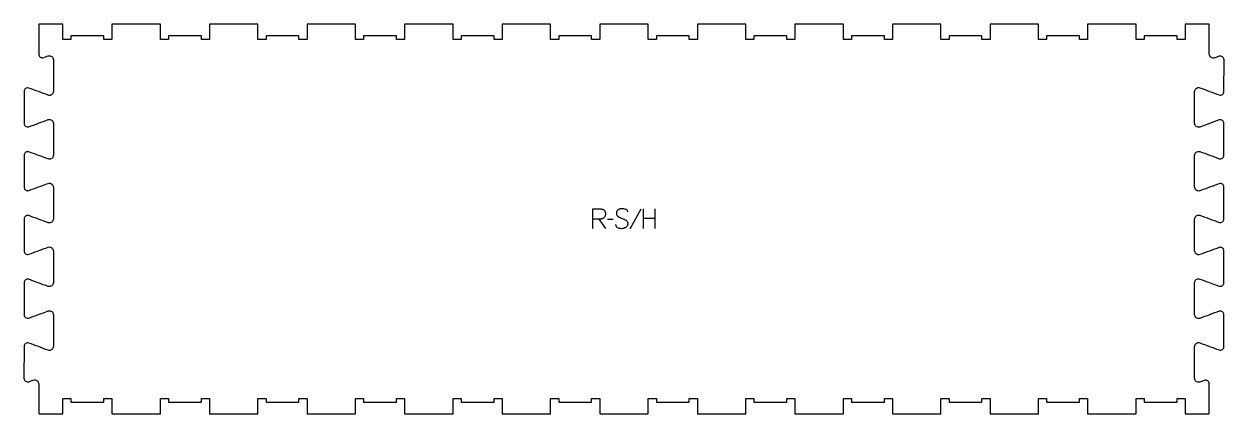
# Model space of a CAD drawing. Extents: x 0 to 1845, y 0 to 600.
import ezdxf

# ---------------------------------------------------------------- set-up
doc = ezdxf.new("R2010")
doc.units = 0
doc.layers.add('1_ANYTOOL_1MMDEEP_LABELS_S', color=2, linetype='CONTINUOUS')
doc.layers.add('4_ANYTOOL_CUTTHROUGH_OUTSI', color=5, linetype='CONTINUOUS')

msp = doc.modelspace()

# ---------------------------------------------------------------- linework, layer by layer
at = {"layer": '1_ANYTOOL_1MMDEEP_LABELS_S'}
for p, q in [((948.484516, 314.728571), (931.298802, 283.957143)), ((951.955944, 315.2), (951.955944, 285.2)), ((970.255944, 285.2), (970.255944, 315.2)), ((883.47023, 299.642857), (893.927373, 285.157143)), ((905.927373, 299.085714), (897.141659, 299)), ((970.255944, 300.5), (951.955944, 300.5))]:
    msp.add_line(p, q, dxfattribs=at)
for points in [[(874.47023, 285.2), (874.47023, 315.2), (885.827373, 315.2, -0.030274), (887.593186, 315.092984, -0.049), (889.314873, 314.709821, -0.050774), (890.647396, 314.117365, -0.06445), (891.805944, 313.239286, -0.0646), (892.695856, 312.103255, -0.052254), (893.300587, 310.788393, -0.050381), (893.689723, 309.095844, -0.031337), (893.798802, 307.357143, -0.040022), (893.688641, 305.983086, -0.042626), (893.354159, 304.646429, -0.04247), (892.785474, 303.356709, -0.036572), (892.02023, 302.171429, -0.051097), (891.078452, 301.157473, -0.061981), (889.936302, 300.382143, -0.061813), (888.627299, 299.905643, -0.049309), (887.241659, 299.728571, -0.003273), (886.374008, 299.69088, -0.003121), (885.505944, 299.664286, -0.003882), (884.488163, 299.647366, -0.002215), (883.47023, 299.642857), (874.513087, 299.642857)], [(928.17023, 310.614286, 0.071867), (927.977117, 311.950892, 0.100684), (927.350587, 313.132143, 0.047558), (926.876034, 313.608593, 0.038563), (926.326034, 313.997321, 0.037928), (925.628846, 314.34479, 0.026634), (924.891659, 314.6, 0.028461), (921.868325, 315.285983, 0.041577), (918.784516, 315.542857, 0.036938), (917.282156, 315.431718, 0.041531), (915.816659, 315.0875, 0.041583), (914.439282, 314.510292, 0.038125), (913.17023, 313.721429, 0.057611), (912.100078, 312.729524, 0.065808), (911.305944, 311.508929, 0.06469), (910.828448, 310.049374, 0.046778), (910.684516, 308.514286, 0.052235), (910.846872, 306.964444, 0.075448), (911.391659, 305.514286, 0.076671), (912.307751, 304.341233, 0.061023), (913.513087, 303.457143, 0.021951), (916.541941, 301.929797, 0.018213), (919.684516, 300.65, -0.02405), (922.786, 299.344538, -0.02981), (925.727373, 297.714286, -0.068439), (926.868675, 296.748355, -0.079282), (927.677373, 295.496429, -0.076308), (928.102373, 293.917747, -0.047772), (928.127373, 292.271429, -0.046243), (927.834138, 290.590469, -0.06359), (927.184516, 289.019643, -0.064671), (926.211692, 287.735454, -0.057073), (924.955944, 286.721429, -0.067522), (921.987636, 285.358518, -0.070793), (918.763087, 284.857143, -0.064027), (915.624072, 285.219658, -0.070447), (912.698802, 286.4, -0.054374), (911.540384, 287.249633, -0.074742), (910.641659, 288.360714, -0.075199), (910.118652, 289.667093, -0.057737), (909.955944, 291.071429)]]:
    msp.add_lwpolyline(points, format="xyb", dxfattribs=at)
at = {"layer": '4_ANYTOOL_CUTTHROUGH_OUTSI'}
msp.add_lwpolyline([(22.612207, 46.137657), (22.613083, 0), (59.613087, 0), (59.613087, 23.75, -0.414214), (59.863087, 24), (71.863087, 24, -0.414214), (72.113087, 23.75), (72.113087, 18), (122.613087, 18), (122.613087, 23.75, -0.414214), (122.863087, 24), (134.863087, 24, -0.414214), (135.113087, 23.75), (135.113087, 0), (209.613087, 0), (209.613087, 23.75, -0.414214), (209.863087, 24), (221.863087, 24, -0.414214), (222.113087, 23.75), (222.113087, 18), (272.613087, 18), (272.613087, 23.75, -0.414214), (272.863087, 24), (284.863087, 24, -0.414214), (285.113087, 23.75), (285.113087, 0), (359.613087, 0), (359.613087, 23.75, -0.414214), (359.863087, 24), (371.863087, 24, -0.414214), (372.113087, 23.75), (372.113087, 18), (422.613087, 18), (422.613087, 23.75, -0.414214), (422.863087, 24), (434.863087, 24, -0.414214), (435.113087, 23.75), (435.113087, 0), (509.613087, 0), (509.613087, 23.75, -0.414214), (509.863087, 24), (521.863087, 24, -0.414214), (522.113087, 23.75), (522.113087, 18), (572.613087, 18), (572.613087, 23.75, -0.414214), (572.863087, 24), (584.863087, 24, -0.414214), (585.113087, 23.75), (585.113087, 0), (659.613087, 0), (659.613087, 23.75, -0.414214), (659.863087, 24), (671.863087, 24, -0.414214), (672.113087, 23.75), (672.113087, 18), (722.613087, 18), (722.613087, 23.75, -0.414214), (722.863087, 24), (734.863087, 24, -0.414214), (735.113087, 23.75), (735.113087, 0), (809.613087, 0), (809.613087, 23.75, -0.414214), (809.863087, 24), (821.863087, 24, -0.414214), (822.113087, 23.75), (822.113087, 18), (872.613087, 18), (872.613087, 23.75, -0.414214), (872.863087, 24), (884.863087, 24, -0.414214), (885.113087, 23.75), (885.113087, 0), (959.613087, 0), (959.613087, 23.75, -0.414214), (959.863087, 24), (971.863087, 24, -0.414214), (972.113087, 23.75), (972.113087, 18), (1022.613087, 18), (1022.613087, 23.75, -0.414214), (1022.863087, 24), (1034.863087, 24, -0.414214), (1035.113087, 23.75), (1035.113087, 0), (1109.613087, 0), (1109.613087, 23.75, -0.414214), (1109.863087, 24), (1121.863087, 24, -0.414214), (1122.113087, 23.75), (1122.113087, 18), (1172.613087, 18), (1172.613087, 23.75, -0.414214), (1172.863087, 24), (1184.863087, 24, -0.414214), (1185.113087, 23.75), (1185.113087, 0), (1259.613087, 0), (1259.613087, 23.75, -0.414214), (1259.863087, 24), (1271.863087, 24, -0.414214), (1272.113087, 23.75), (1272.113087, 18), (1322.613087, 18), (1322.613087, 23.75, -0.414214), (1322.863087, 24), (1334.863087, 24, -0.414214), (1335.113087, 23.75), (1335.113087, 0), (1409.613087, 0), (1409.613087, 23.75, -0.414214), (1409.863087, 24), (1421.863087, 24, -0.414214), (1422.113087, 23.75), (1422.113087, 18), (1472.613087, 18), (1472.613087, 23.75, -0.414214), (1472.863087, 24), (1484.863087, 24, -0.414214), (1485.113087, 23.75), (1485.113087, 0), (1559.613087, 0), (1559.613087, 23.75, -0.414214), (1559.863087, 24), (1571.863087, 24, -0.414214), (1572.113087, 23.75), (1572.113087, 18), (1622.613087, 18), (1622.613087, 23.75, -0.414214), (1622.863087, 24), (1634.863087, 24, -0.414214), (1635.113087, 23.75), (1635.113087, 0), (1709.613087, 0), (1709.613087, 23.75, -0.414214), (1709.863087, 24), (1721.863087, 24, -0.414214), (1722.113087, 23.75), (1722.113087, 18), (1772.613087, 18), (1772.613087, 23.75, -0.414214), (1772.863087, 24), (1784.863087, 24, -0.414214), (1785.113087, 23.75), (1785.113087, 0), (1822.113082, 0), (1822.112045, 46.137059, 0.245332), (1819.648737, 50.854997, 0.245332), (1814.369503, 51.530655), (1807.560528, 49.015294, -0.015604), (1807.545733, 49.010347, -0.237079), (1802.018993, 49.98243, -0.237079), (1799.499808, 54.996762), (1799.500264, 103.502847, -0.237079), (1802.019448, 108.517176, -0.237077), (1807.546042, 109.489261, -0.015611), (1807.560843, 109.484312, 0.000004), (1837.336517, 98.484329, 0.236337), (1842.406246, 99.383351, 0.237079), (1844.723896, 103.996536), (1844.724351, 152.502621, 0.237079), (1842.406702, 157.115804, 0.237104), (1837.322185, 158.009892, -0.000004), (1807.560984, 147.015294, -0.015604), (1807.546188, 147.010347, -0.237079), (1802.019448, 147.98243, -0.237079), (1799.500264, 152.996762), (1799.50072, 201.502847, -0.237079), (1802.019904, 206.517176, -0.237077), (1807.546498, 207.489261, -0.015611), (1807.561299, 207.484312, 0.000004), (1837.336973, 196.484329, 0.236337), (1842.406702, 197.383351, 0.237079), (1844.724351, 201.996536), (1844.724807, 250.502621, 0.237079), (1842.407158, 255.115804, 0.237104), (1837.322641, 256.009892, -0.000004), (1807.56144, 245.015294, -0.015604), (1807.546644, 245.010347, -0.237079), (1802.019904, 245.98243, -0.237079), (1799.50072, 250.996762), (1799.501176, 299.502847, -0.237079), (1802.02036, 304.517176, -0.237077), (1807.546953, 305.489261, -0.015611), (1807.561755, 305.484312, 0.000004), (1837.337428, 294.484329, 0.236337), (1842.407158, 295.38335, 0.237079), (1844.724807, 299.996536), (1844.725263, 348.502621, 0.237079), (1842.407614, 353.115804, 0.237104), (1837.323097, 354.009892, -0.000004), (1807.561895, 343.015294, -0.015604), (1807.5471, 343.010347, -0.237079), (1802.02036, 343.98243, -0.237079), (1799.501176, 348.996762), (1799.501632, 397.502847, -0.237079), (1802.020816, 402.517176, -0.237077), (1807.547409, 403.489261, -0.015611), (1807.562211, 403.484312, 0.000004), (1837.337884, 392.484329, 0.236337), (1842.407614, 393.38335, 0.237079), (1844.725263, 397.996536), (1844.725719, 446.502621, 0.237079), (1842.408069, 451.115804, 0.237104), (1837.323553, 452.009892), (1807.562351, 441.015294, -0.015604), (1807.547556, 441.010347, -0.237079), (1802.020816, 441.98243, -0.237079), (1799.501632, 446.996762), (1799.502087, 495.502847, -0.237079), (1802.021272, 500.517176, -0.237077), (1807.547865, 501.489261, -0.015611), (1807.562666, 501.484312, 0.000004), (1837.33834, 490.484329, 0.236337), (1842.408069, 491.38335, 0.237079), (1844.725719, 495.996536), (1844.726175, 544.502621, 0.237079), (1842.408525, 549.115804, 0.237104), (1837.324009, 550.009892, -0.000017), (1830.529774, 547.499717, -0.522088), (1822.113968, 553.362343), (1822.113092, 599.5), (1785.113087, 599.5), (1785.113087, 575.75, -0.414214), (1784.863087, 575.5), (1772.863087, 575.5, -0.414214), (1772.613087, 575.75), (1772.613087, 581.5), (1722.113087, 581.5), (1722.113087, 575.75, -0.414214), (1721.863087, 575.5), (1709.863087, 575.5, -0.414214), (1709.613087, 575.75), (1709.613087, 599.5), (1635.113087, 599.5), (1635.113087, 575.75, -0.414214), (1634.863087, 575.5), (1622.863087, 575.5, -0.414214), (1622.613087, 575.75), (1622.613087, 581.5), (1572.113087, 581.5), (1572.113087, 575.75, -0.414214), (1571.863087, 575.5), (1559.863087, 575.5, -0.414214), (1559.613087, 575.75), (1559.613087, 599.5), (1485.113087, 599.5), (1485.113087, 575.75, -0.414214), (1484.863087, 575.5), (1472.863087, 575.5, -0.414214), (1472.613087, 575.75), (1472.613087, 581.5), (1422.113087, 581.5), (1422.113087, 575.75, -0.414214), (1421.863087, 575.5), (1409.863087, 575.5, -0.414214), (1409.613087, 575.75), (1409.613087, 599.5), (1335.113087, 599.5), (1335.113087, 575.75, -0.414214), (1334.863087, 575.5), (1322.863087, 575.5, -0.414214), (1322.613087, 575.75), (1322.613087, 581.5), (1272.113087, 581.5), (1272.113087, 575.75, -0.414214), (1271.863087, 575.5), (1259.863087, 575.5, -0.414214), (1259.613087, 575.75), (1259.613087, 599.5), (1185.113087, 599.5), (1185.113087, 575.75, -0.414214), (1184.863087, 575.5), (1172.863087, 575.5, -0.414214), (1172.613087, 575.75), (1172.613087, 581.5), (1122.113087, 581.5), (1122.113087, 575.75, -0.414214), (1121.863087, 575.5), (1109.863087, 575.5, -0.414214), (1109.613087, 575.75), (1109.613087, 599.5), (1035.113087, 599.5), (1035.113087, 575.75, -0.414214), (1034.863087, 575.5), (1022.863087, 575.5, -0.414214), (1022.613087, 575.75), (1022.613087, 581.5), (972.113087, 581.5), (972.113087, 575.75, -0.414214), (971.863087, 575.5), (959.863087, 575.5, -0.414214), (959.613087, 575.75), (959.613087, 599.5), (885.113087, 599.5), (885.113087, 575.75, -0.414214), (884.863087, 575.5), (872.863087, 575.5, -0.414214), (872.613087, 575.75), (872.613087, 581.5), (822.113087, 581.5), (822.113087, 575.75, -0.414214), (821.863087, 575.5), (809.863087, 575.5, -0.414214), (809.613087, 575.75), (809.613087, 599.5), (735.113087, 599.5), (735.113087, 575.75, -0.414214), (734.863087, 575.5), (722.863087, 575.5, -0.414214), (722.613087, 575.75), (722.613087, 581.5), (672.113087, 581.5), (672.113087, 575.75, -0.414214), (671.863087, 575.5), (659.863087, 575.5, -0.414214), (659.613087, 575.75), (659.613087, 599.5), (585.113087, 599.5), (585.113087, 575.75, -0.414214), (584.863087, 575.5), (572.863087, 575.5, -0.414214), (572.613087, 575.75), (572.613087, 581.5), (522.113087, 581.5), (522.113087, 575.75, -0.414214), (521.863087, 575.5), (509.863087, 575.5, -0.414214), (509.613087, 575.75), (509.613087, 599.5), (435.113087, 599.5), (435.113087, 575.75, -0.414214), (434.863087, 575.5), (422.863087, 575.5, -0.414214), (422.613087, 575.75), (422.613087, 581.5), (372.113087, 581.5), (372.113087, 575.75, -0.414214), (371.863087, 575.5), (359.863087, 575.5, -0.414214), (359.613087, 575.75), (359.613087, 599.5), (285.113087, 599.5), (285.113087, 575.75, -0.414214), (284.863087, 575.5), (272.863087, 575.5, -0.414214), (272.613087, 575.75), (272.613087, 581.5), (222.113087, 581.5), (222.113087, 575.75, -0.414214), (221.863087, 575.5), (209.863087, 575.5, -0.414214), (209.613087, 575.75), (209.613087, 599.5), (135.113087, 599.5), (135.113087, 575.75, -0.414214), (134.863087, 575.5), (122.863087, 575.5, -0.414214), (122.613087, 575.75), (122.613087, 581.5), (72.113087, 581.5), (72.113087, 575.75, -0.414214), (71.863087, 575.5), (59.863087, 575.5, -0.414214), (59.613087, 575.75), (59.613087, 599.5), (22.613093, 599.5), (22.614129, 553.362941, 0.245332), (25.077437, 548.645003, 0.245332), (30.356671, 547.969345), (37.165647, 550.484706, -0.015604), (37.180442, 550.489653, -0.237079), (42.707182, 549.51757, -0.237079), (45.226366, 544.503238), (45.22591, 495.997153, -0.237079), (42.706726, 490.982824, -0.237077), (37.180133, 490.010739, -0.015611), (37.165331, 490.015688, 0.000004), (7.389658, 501.015671, 0.236337), (2.319928, 500.116649, 0.237079), (0.002279, 495.503464), (0.001823, 446.997379, 0.237079), (2.319473, 442.384196, 0.237104), (7.403989, 441.490108, -0.000004), (37.165191, 452.484706, -0.015604), (37.179986, 452.489653, -0.237079), (42.706726, 451.51757, -0.237079), (45.22591, 446.503238), (45.225455, 397.997153, -0.237079), (42.706271, 392.982824, -0.237077), (37.179677, 392.010739, -0.015611), (37.164876, 392.015688, 0.000004), (7.389202, 403.015671, 0.236337), (2.319473, 402.116649, 0.237079), (0.001823, 397.503464), (0.001367, 348.997379, 0.237079), (2.319017, 344.384196, 0.237104), (7.403533, 343.490108, -0.000004), (37.164735, 354.484706, -0.015604), (37.17953, 354.489653, -0.237079), (42.706271, 353.51757, -0.237079), (45.225455, 348.503238), (45.224999, 299.997153, -0.237079), (42.705815, 294.982824, -0.237077), (37.179221, 294.010739, -0.015611), (37.16442, 294.015688, 0.000004), (7.388746, 305.015671, 0.236337), (2.319017, 304.11665, 0.237079), (0.001367, 299.503464), (0.000912, 250.997379, 0.237079), (2.318561, 246.384196, 0.237104), (7.403078, 245.490108, -0.000004), (37.164279, 256.484706, -0.015604), (37.179075, 256.489653, -0.237079), (42.705815, 255.51757, -0.237079), (45.224999, 250.503238), (45.224543, 201.997153, -0.237079), (42.705359, 196.982824, -0.237077), (37.178765, 196.010739, -0.015611), (37.163964, 196.015688, 0.000004), (7.38829, 207.015671, 0.236337), (2.318561, 206.11665, 0.237079), (0.000912, 201.503464), (0.000456, 152.997379, 0.237079), (2.318105, 148.384196, 0.237104), (7.402622, 147.490108, -0.000004), (37.163824, 158.484706, -0.015604), (37.178619, 158.489653, -0.237079), (42.705359, 157.51757, -0.237079), (45.224543, 152.503238), (45.224087, 103.997153, -0.237079), (42.704903, 98.982824, -0.237077), (37.17831, 98.010739, -0.015611), (37.163508, 98.015688, 0.000004), (7.387835, 109.015671, 0.236337), (2.318105, 108.11665, 0.237079), (0.000456, 103.503464), (0, 54.997379, 0.237079), (2.317649, 50.384196, 0.237104), (7.402166, 49.490108, -0.000017), (14.1964, 52.000283, -0.522088)], format="xyb", close=True, dxfattribs=at)

doc.saveas('drawing.dxf')
